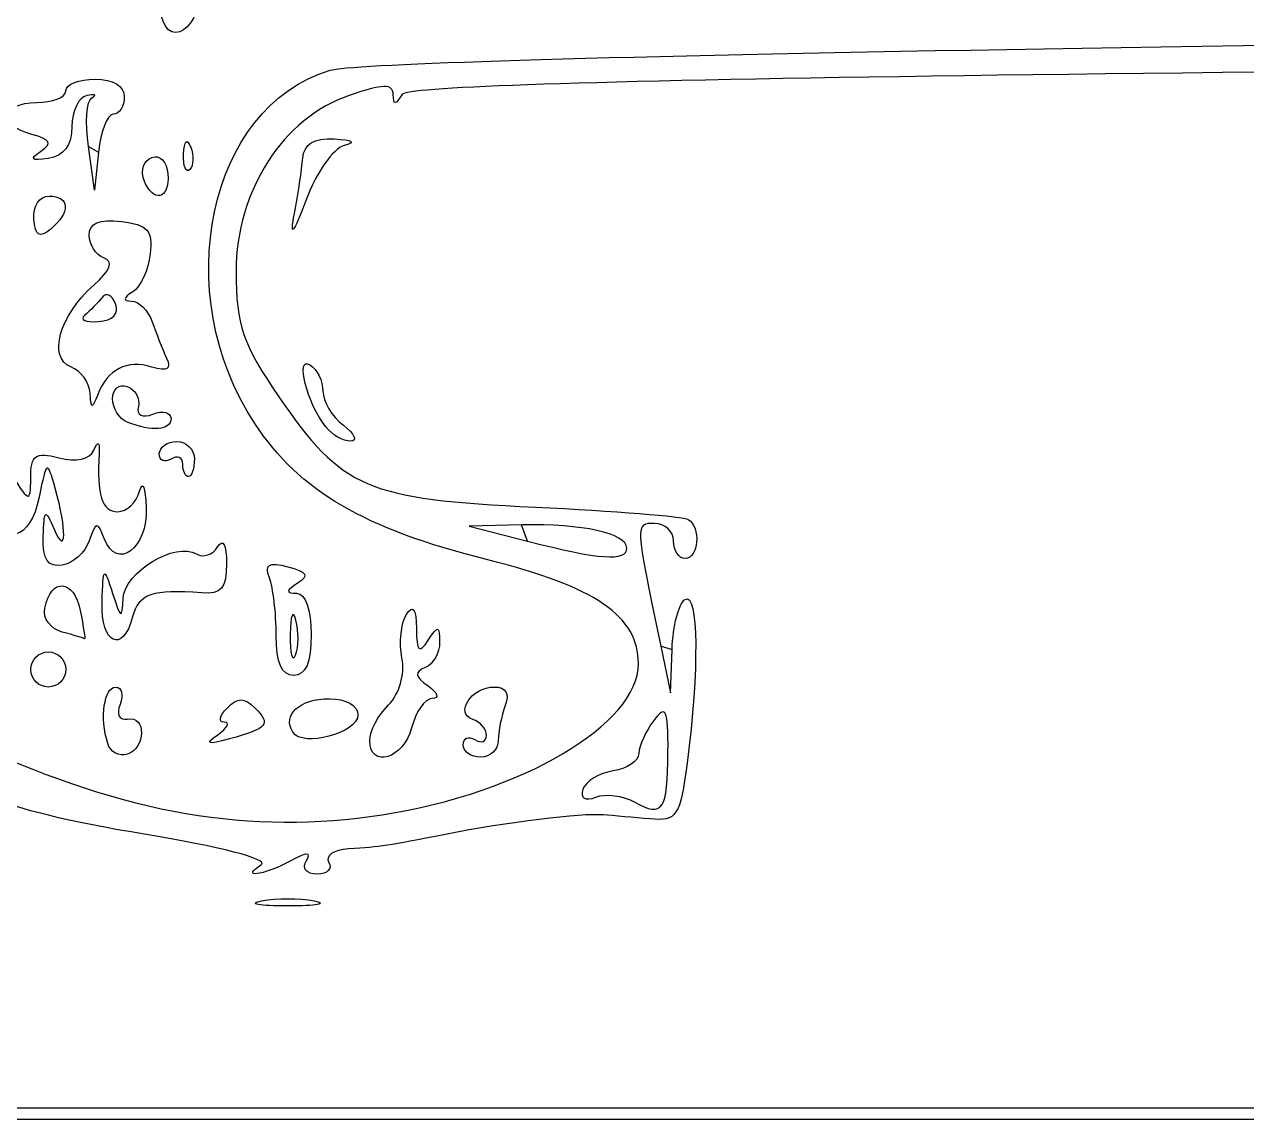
# Model space of a CAD drawing. Extents: x 0 to 213, y 0 to 77.
# Drawn here: x 67.9 to 104.79, y 0.35 to 33.4 of the extents above; entities that cross this region are included whole.
import ezdxf

# ---------------------------------------------------------------- set-up
doc = ezdxf.new("R2010")
doc.units = 0
doc.layers.get('0').update_dxf_attribs({"linetype": 'CONTINUOUS'})

msp = doc.modelspace()

# ---------------------------------------------------------------- linework, layer by layer
at = {"color": 7}
for points in [[(0.352778, 38.805556), (0.352778, 77.258333), (106.715278, 77.258333), (213.077778, 77.258333), (213.077778, 38.805556), (213.077778, 0.352778), (106.715278, 0.352778), (0.352778, 0.352778), (0.352778, 38.805556), (0.352778, 38.805556)], [(212.725, 38.805556), (212.725, 76.905556), (106.717132, 76.905556), (0.709265, 76.905556), (0.708776, 38.805556), (0.708288, 0.705556), (106.716643, 0.705556), (212.724999, 0.705556), (212.724999, 38.805556), (212.725, 38.805556)], [(70.129928, 29.545139), (70.012379, 28.398611), (69.826291, 29.715957), (69.826291, 29.715974)], [(72.700097, 29.486358), (72.700075, 29.486358)], [(71.497517, 28.722207), (71.497517, 28.722207)], [(76.044721, 27.693056), (76.044721, 27.693056)], [(68.181753, 27.53465), (68.181753, 27.534653)], [(70.644091, 24.972563), (70.644091, 24.972563)], [(69.877841, 22.27545), (69.877853, 22.27545)], [(70.996528, 21.400304), (70.996528, 21.400304)], [(76.991927, 21.254861), (76.991927, 21.254861)], [(72.672222, 20.129156), (72.672222, 20.129156)], [(82.902778, 18.29772), (81.315278, 18.260627), (83.079167, 17.807234)], [(86.077778, 17.597744), (86.077778, 17.597744)], [(70.237943, 15.963194), (70.237943, 15.963194)], [(76.091717, 15.427314), (76.091694, 15.427314)], [(69.036111, 15.063724), (69.036111, 15.063724)], [(75.494456, 14.964201), (75.494444, 14.964201)], [(87.106094, 14.64021), (87.400579, 13.229099), (87.444732, 14.531196)], [(68.086111, 13.934722), (68.086111, 13.934722)], [(73.730556, 11.965951), (73.730556, 11.965934)], [(75.994373, 12.041756), (75.994373, 12.041756)], [(70.408933, 11.700524), (70.408952, 11.700524)], [(78.316667, 11.792856), (78.316667, 11.792856)], [(81.138889, 11.662489), (81.138889, 11.662489)], [(87.322163, 11.454675), (87.322163, 11.454675)], [(75.053472, 6.951743), (75.053472, 6.951743)]]:
    msp.add_lwpolyline(points, close=True, dxfattribs=at)
for points in [[(72.957264, 35.327107), (73.551522, 34.950219), (73.138792, 33.161111), (72.457589, 33.161111)], [(72.457589, 33.161111), (72.131722, 33.161111), (71.966667, 33.57624), (71.966667, 34.395833)], [(77.1213, 32.017741), (78.340314, 32.380919), (102.805097, 32.832223), (142.522222, 33.224199)], [(140.758333, 32.215032), (98.58848, 31.992008), (79.565517, 31.70566), (79.301221, 31.289921)], [(69.144444, 31.397222), (69.144444, 31.59125), (69.541319, 31.75), (70.026389, 31.75)], [(70.026389, 31.75), (70.575156, 31.75), (70.908333, 31.550091), (70.908333, 31.220833)], [(74.855033, 21.353865), (72.248564, 25.28892), (73.445847, 30.922716), (77.1213, 32.017741)], [(68.2625, 31.044444), (68.747569, 31.044444), (69.144444, 31.203194), (69.144444, 31.397222)], [(79.027624, 31.290486), (79.023504, 31.61299), (78.709097, 31.60533), (77.699306, 31.258137)], [(68.115931, 30.080543), (67.08928, 30.349007), (67.195025, 31.044444), (68.2625, 31.044444)], [(69.778276, 31.255739), (69.535105, 31.207016), (69.332698, 30.785201), (69.328484, 30.318366)], [(69.826291, 29.715974), (69.72394, 30.440514), (69.770749, 31.103296), (69.930306, 31.188821)], [(69.930306, 31.188821), (70.089869, 31.274348), (70.021453, 31.304456), (69.778276, 31.255739)], [(70.908333, 31.220833), (70.908333, 30.929792), (70.759642, 30.691667), (70.577908, 30.691667)], [(77.699306, 31.258137), (75.695483, 30.569154), (74.284922, 28.372633), (74.284922, 25.94126)], [(79.301221, 31.289921), (79.093269, 30.96282), (79.031815, 30.962961), (79.027624, 31.290486)], [(70.577908, 30.691667), (70.396173, 30.691667), (70.194582, 30.175731), (70.129928, 29.545139)], [(69.328484, 30.318366), (69.323348, 29.745946), (69.091102, 29.432628), (68.615278, 29.356106)], [(68.380514, 29.565442), (68.744973, 29.81533), (68.685212, 29.931676), (68.115931, 30.080543)], [(72.700075, 29.486358), (72.717008, 29.897324), (72.800594, 29.980915), (72.913209, 29.699495)], [(76.298329, 29.36875), (76.33464, 29.792828), (76.631255, 29.973298), (77.245735, 29.945189)], [(77.245735, 29.945189), (77.803719, 29.919648), (77.91636, 29.845175), (77.545116, 29.747207)], [(68.615278, 29.356106), (68.097242, 29.2728), (68.034848, 29.328449), (68.380514, 29.565442)], [(72.913209, 29.699495), (73.015117, 29.444834), (73.002586, 29.140562), (72.885382, 29.023335)], [(77.545116, 29.747207), (77.217778, 29.660825), (76.701114, 28.925179), (76.396966, 28.112438)], [(71.497517, 28.722207), (71.392, 28.99719), (71.501299, 29.297249), (71.740398, 29.389002)], [(71.740398, 29.389002), (71.982415, 29.481873), (72.197406, 29.260233), (72.225366, 28.889034)], [(72.885382, 29.023335), (72.768155, 28.906112), (72.684778, 29.114473), (72.700097, 29.486358)], [(76.044721, 27.693056), (76.155129, 28.275139), (76.269255, 29.029203), (76.298329, 29.36875)], [(72.225366, 28.889034), (72.284034, 28.110242), (71.776954, 27.994015), (71.497517, 28.722207)], [(68.181753, 27.534653), (68.152617, 27.921447), (68.351852, 28.222222), (68.637204, 28.222222)], [(68.637204, 28.222222), (69.267541, 28.222222), (69.293288, 27.726586), (68.688994, 27.225066)], [(76.396966, 28.112438), (76.007369, 27.071337), (75.903291, 26.947424), (76.044721, 27.693056)], [(68.688994, 27.225066), (68.344686, 26.939319), (68.220906, 27.014864), (68.181753, 27.53465)], [(69.85, 27.040332), (69.85, 27.402971), (70.147716, 27.529276), (70.820139, 27.451905)], [(70.820139, 27.451905), (71.617561, 27.360149), (71.77302, 27.186009), (71.693349, 26.473754)], [(70.290972, 26.358839), (70.048436, 26.445899), (69.85, 26.752573), (69.85, 27.040332)], [(69.988659, 25.53569), (70.50083, 25.993818), (70.59483, 26.249768), (70.290972, 26.358839)], [(71.693349, 26.473754), (71.640037, 25.997168), (71.401912, 25.483662), (71.164182, 25.332631)], [(74.284922, 25.94126), (74.284922, 24.326125), (74.480841, 23.7536), (75.579348, 22.158616)], [(69.296509, 23.067464), (68.591563, 23.337974), (68.946432, 24.603436), (69.988659, 25.53569)], [(70.237773, 25.164996), (70.116996, 25.003207), (69.88302, 24.760287), (69.717824, 24.62517)], [(70.644091, 24.972563), (70.541394, 25.240192), (70.35855, 25.326786), (70.237773, 25.164996)], [(71.164182, 25.332631), (70.8711, 25.146435), (70.860666, 25.05629), (71.13176, 25.052624)], [(70.124142, 24.43274), (70.568541, 24.46622), (70.761516, 24.666564), (70.644091, 24.972563)], [(71.13176, 25.052624), (71.351665, 25.049802), (71.62958, 24.769411), (71.74935, 24.429861)], [(69.717824, 24.62517), (69.552628, 24.490056), (69.735463, 24.403462), (70.124142, 24.43274)], [(71.74935, 24.429861), (71.869117, 24.090314), (72.065165, 23.597404), (72.185011, 23.334509)], [(71.74381, 23.061871), (70.991603, 23.296239), (70.399698, 22.993587), (70.107124, 22.225)], [(72.185011, 23.334509), (72.340205, 22.99407), (72.213233, 22.915612), (71.74381, 23.061871)], [(76.991927, 21.254861), (76.426568, 21.96152), (76.057419, 23.413091), (76.514985, 23.130301)], [(69.877853, 22.27545), (69.862556, 22.594243), (69.600928, 22.950647), (69.296509, 23.067464)], [(76.514985, 23.130301), (76.729799, 22.997541), (76.905556, 22.637973), (76.905556, 22.331268)], [(70.555556, 22.107409), (70.555556, 22.398451), (70.753992, 22.563816), (70.996528, 22.474882)], [(70.107124, 22.225), (69.939332, 21.784206), (69.90104, 21.79263), (69.877841, 22.27545)], [(70.996528, 22.474882), (71.239061, 22.385954), (71.39132, 22.115125), (71.334881, 21.873041)], [(75.579348, 22.158616), (77.487735, 19.387721), (78.214951, 19.075327), (83.318816, 18.833919)], [(76.905556, 22.331268), (76.905556, 22.02456), (77.183367, 21.562726), (77.522917, 21.304972)], [(70.996528, 21.400304), (70.753992, 21.498168), (70.555556, 21.816368), (70.555556, 22.107409)], [(71.334881, 21.873041), (71.272555, 21.605728), (71.445721, 21.514799), (71.775853, 21.64148)], [(72.319444, 21.508376), (72.319444, 21.148692), (71.73783, 21.101185), (70.996528, 21.400304)], [(71.775853, 21.64148), (72.074828, 21.756212), (72.319444, 21.69631), (72.319444, 21.508376)], [(81.883002, 17.243673), (78.144695, 18.177132), (76.209607, 19.308837), (74.855033, 21.353865)], [(77.7425, 20.825107), (77.523724, 20.818927), (77.185966, 21.012328), (76.991927, 21.254861)], [(77.522917, 21.304972), (77.862467, 21.047216), (77.961278, 20.831282), (77.7425, 20.825107)], [(69.986929, 20.549912), (70.117671, 20.844682), (70.171821, 20.815323), (70.150716, 20.461111)], [(71.966667, 20.440292), (71.966667, 20.645769), (72.204792, 20.813889), (72.495833, 20.813889)], [(72.495833, 20.813889), (72.786875, 20.813889), (73.025, 20.575764), (73.025, 20.284722)], [(68.084793, 19.705605), (68.085922, 20.409109), (68.217807, 20.504545), (68.93886, 20.323573)], [(68.93886, 20.323573), (69.463415, 20.191916), (69.866781, 20.27903), (69.986929, 20.549912)], [(70.150716, 20.461111), (70.075761, 19.2033), (70.235101, 18.697222), (70.706079, 18.697222)], [(72.319444, 20.284722), (72.125417, 20.164806), (71.966667, 20.234811), (71.966667, 20.440292)], [(72.672222, 20.129156), (72.672222, 20.334633), (72.513472, 20.404638), (72.319444, 20.284722)], [(67.389115, 20.012423), (68.03228, 18.957575), (68.083571, 18.934952), (68.084793, 19.705605)], [(68.823487, 19.402778), (68.578727, 20.264033), (68.567342, 20.257826), (68.338305, 19.138194)], [(72.848611, 19.755556), (72.751597, 19.755556), (72.672222, 19.923675), (72.672222, 20.129156)], [(73.025, 20.284722), (73.025, 19.993681), (72.945625, 19.755556), (72.848611, 19.755556)], [(71.370709, 19.314583), (71.459443, 19.654133), (71.550459, 19.43299), (71.572967, 18.823161)], [(68.791667, 18.168056), (69.161107, 17.308322), (69.182516, 18.139373), (68.823487, 19.402778)], [(70.706079, 18.697222), (70.982894, 18.697222), (71.281979, 18.975036), (71.370709, 19.314583)], [(68.338305, 19.138194), (68.066835, 17.81116), (67.296038, 17.637052), (66.776515, 18.785417)], [(71.572967, 18.823161), (71.618712, 17.5837), (70.68463, 16.892044), (70.304124, 17.883624)], [(83.318816, 18.833919), (85.709368, 18.72085), (87.784339, 18.555078), (87.929861, 18.46554)], [(68.463685, 17.934686), (68.485896, 18.776349), (68.519887, 18.800527), (68.791667, 18.168056)], [(87.929861, 18.46554), (88.321278, 18.224698), (88.251095, 17.286043), (87.841667, 17.286043)], [(70.304124, 17.883624), (70.102222, 18.409779), (70.056251, 18.40326), (69.851462, 17.819438)], [(86.077778, 17.597744), (86.077778, 18.045399), (84.73871, 18.340615), (82.902778, 18.29772)], [(86.919683, 18.344377), (86.324096, 18.344377), (86.321237, 18.401112), (87.106094, 14.64021)], [(87.488889, 17.81521), (87.488889, 18.106252), (87.232747, 18.344377), (86.919683, 18.344377)], [(69.031203, 17.082697), (68.598398, 17.019174), (68.445566, 17.248615), (68.463685, 17.934686)], [(69.851462, 17.819438), (69.726093, 17.462046), (69.35698, 17.130511), (69.031203, 17.082697)], [(70.873168, 16.082955), (70.910732, 16.870384), (72.464922, 17.808646), (73.090876, 17.421787)], [(73.725899, 17.631356), (73.891371, 17.899098), (73.995139, 17.70507), (73.995139, 17.12792)], [(83.079167, 17.807234), (85.249063, 17.249481), (86.077778, 17.191584), (86.077778, 17.597744)], [(87.841667, 17.286043), (87.647639, 17.286043), (87.488889, 17.524168), (87.488889, 17.81521)], [(73.090876, 17.421787), (73.292058, 17.297451), (73.57782, 17.391764), (73.725899, 17.631356)], [(70.237943, 15.963194), (70.271245, 17.049493), (70.287944, 17.063393), (70.555556, 16.227778)], [(73.995139, 17.12792), (73.995139, 16.387256), (73.836747, 16.201207), (73.245486, 16.247361)], [(75.290189, 16.702351), (75.135046, 17.106649), (75.269446, 17.186642), (75.849178, 17.035038)], [(75.849178, 17.035038), (76.425823, 16.884244), (76.497321, 16.762487), (76.141625, 16.537017)], [(86.430556, 14.111111), (86.430556, 15.54062), (85.138218, 16.430842), (81.883002, 17.243673)], [(68.506944, 15.787316), (68.687513, 16.718015), (69.398049, 16.669077), (69.580746, 15.71336)], [(75.494444, 14.964201), (75.494444, 15.627432), (75.402527, 16.409599), (75.290189, 16.702351)], [(73.245486, 16.247361), (71.762326, 16.363132), (71.340458, 16.216528), (71.158893, 15.522222)], [(76.141625, 16.537017), (75.789307, 16.313681), (75.781803, 16.237221), (76.111817, 16.23318)], [(76.111817, 16.23318), (76.37957, 16.230019), (76.552789, 15.742768), (76.552789, 14.993056)], [(87.841667, 16.051321), (88.239631, 16.297278), (88.267503, 13.894381), (87.898955, 11.112432)], [(71.158893, 15.522222), (70.863169, 14.391375), (70.199479, 14.709165), (70.237943, 15.963194)], [(70.555556, 16.227778), (70.803739, 15.452827), (70.842268, 15.435255), (70.873168, 16.082955)], [(79.422879, 15.58761), (79.625842, 15.907679), (79.720319, 15.778099), (79.727778, 15.169444)], [(87.444732, 14.531196), (87.469004, 15.247349), (87.647639, 15.931405), (87.841667, 16.051321)], [(69.036111, 15.063724), (68.685486, 15.154588), (68.447361, 15.480208), (68.506944, 15.787316)], [(69.580746, 15.71336), (69.675022, 15.220177), (69.734486, 14.835082), (69.712885, 14.857589)], [(76.091694, 15.427314), (76.00225, 15.770555), (75.923185, 15.575139), (75.915997, 14.993056)], [(79.29046, 14.278068), (79.201538, 14.743241), (79.261143, 15.332535), (79.422879, 15.58761)], [(76.078622, 14.36898), (76.175255, 14.607822), (76.181136, 15.084072), (76.091717, 15.427314)], [(79.727778, 15.169444), (79.736357, 14.469722), (79.809238, 14.396833), (80.080556, 14.816667)], [(80.080556, 14.816667), (80.376327, 15.274344), (80.423258, 15.266402), (80.427932, 14.757868)], [(69.712885, 14.857589), (69.691295, 14.880082), (69.386735, 14.97286), (69.036111, 15.063724)], [(76.023622, 13.758333), (75.656457, 13.758333), (75.494456, 14.127505), (75.494456, 14.964201)], [(75.915997, 14.993056), (75.9088, 14.410972), (75.981986, 14.130139), (76.078622, 14.36898)], [(76.552789, 14.993056), (76.552789, 14.130711), (76.393198, 13.758333), (76.023622, 13.758333)], [(80.427932, 14.757868), (80.430754, 14.434493), (80.234894, 14.089391), (79.992361, 13.990978)], [(68.086111, 13.934722), (68.086111, 14.225764), (68.324236, 14.463889), (68.615278, 14.463889)], [(68.615278, 14.463889), (68.906319, 14.463889), (69.144444, 14.225764), (69.144444, 13.934722)], [(78.69728, 9.552345), (82.907206, 10.204015), (86.430556, 12.28103), (86.430556, 14.111111)], [(78.884402, 12.864561), (79.216614, 13.19677), (79.385067, 13.783166), (79.29046, 14.278068)], [(68.615278, 13.405556), (68.324236, 13.405556), (68.086111, 13.643681), (68.086111, 13.934722)], [(69.144444, 13.934722), (69.144444, 13.643681), (68.906319, 13.405556), (68.615278, 13.405556)], [(79.992361, 13.990978), (79.66051, 13.856324), (79.682337, 13.71944), (80.080556, 13.437814)], [(70.408952, 11.700524), (70.166032, 12.477837), (70.298327, 13.405556), (70.652098, 13.405556)], [(70.652098, 13.405556), (70.834544, 13.405556), (70.893175, 13.169336), (70.782383, 12.880622)], [(80.080556, 13.437814), (80.376, 13.228873), (80.431846, 13.061196), (80.206994, 13.05818)], [(81.429208, 12.426837), (80.868607, 12.613705), (81.39467, 13.405556), (82.079397, 13.405556)], [(82.079397, 13.405556), (82.432423, 13.405556), (82.549783, 13.208277), (82.411356, 12.847534)], [(74.012778, 12.770556), (74.338722, 13.0965), (74.532146, 13.097857), (74.853563, 12.776454)], [(75.994373, 12.041756), (75.670466, 12.565846), (76.204293, 13.052778), (77.102764, 13.052778)], [(77.102764, 13.052778), (77.60077, 13.052778), (77.963889, 12.846981), (77.963889, 12.564739)], [(80.206994, 13.05818), (79.985492, 13.055357), (79.704655, 12.655903), (79.582913, 12.170833)], [(70.782383, 12.880622), (70.665975, 12.577264), (70.761696, 12.39113), (71.009225, 12.43965)], [(71.009225, 12.43965), (71.575809, 12.550727), (71.564218, 11.566313), (70.996694, 11.377148)], [(73.924583, 12.34182), (73.740256, 12.344643), (73.779944, 12.537722), (74.012778, 12.770556)], [(74.853563, 12.776454), (75.34875, 12.281267), (75.249591, 12.160555), (74.083333, 11.83879)], [(77.963889, 12.564739), (77.963889, 12.014942), (76.286261, 11.569469), (75.994373, 12.041756)], [(78.316667, 11.792856), (78.316667, 12.07004), (78.572148, 12.552307), (78.884402, 12.864561)], [(82.411356, 12.847534), (82.293579, 12.540626), (82.197222, 12.064376), (82.197222, 11.789201)], [(87.322163, 11.454675), (87.330348, 12.739161), (87.264189, 12.883964), (86.892409, 12.395443)], [(73.730556, 11.965934), (74.021597, 12.169702), (74.108908, 12.338852), (73.924583, 12.34182)], [(81.844444, 11.944226), (81.844444, 12.133538), (81.657588, 12.35071), (81.429208, 12.426837)], [(86.892409, 12.395443), (86.650731, 12.077881), (86.447946, 11.63066), (86.441774, 11.40162)], [(74.083333, 11.83879), (73.410208, 11.65308), (73.326681, 11.683187), (73.730556, 11.965951)], [(79.582913, 12.170833), (79.349343, 11.240222), (78.316667, 10.931971), (78.316667, 11.792856)], [(81.138889, 11.662489), (81.138889, 11.867967), (81.297639, 11.937972), (81.491667, 11.818056)], [(81.491667, 11.818056), (81.685694, 11.698139), (81.844444, 11.754917), (81.844444, 11.944226)], [(66.456608, 11.647988), (70.969381, 9.573726), (74.704423, 8.934275), (78.69728, 9.552345)], [(70.996694, 11.377148), (70.754263, 11.296337), (70.489767, 11.441856), (70.408933, 11.700524)], [(81.668056, 11.288889), (81.377014, 11.288889), (81.138889, 11.457009), (81.138889, 11.662489)], [(82.197222, 11.789201), (82.197222, 11.514032), (81.959097, 11.288889), (81.668056, 11.288889)], [(86.317994, 9.933757), (87.170347, 9.456756), (87.310798, 9.669484), (87.322163, 11.454675)], [(86.441774, 11.40162), (86.435593, 11.172579), (86.085804, 10.934454), (85.664438, 10.872453)], [(87.898955, 11.112432), (87.685248, 9.499284), (87.589908, 9.355145), (86.783333, 9.425785)], [(85.664438, 10.872453), (85.243075, 10.810452), (84.832935, 10.561176), (84.753015, 10.31851)], [(71.517307, 8.963451), (69.339107, 9.316537), (67.398194, 9.785754), (67.204167, 10.006149)], [(84.753015, 10.31851), (84.662747, 10.044413), (84.81119, 9.955378), (85.144926, 10.083447)], [(85.144926, 10.083447), (85.440396, 10.19683), (85.968278, 10.129469), (86.317994, 9.933757)], [(85.372222, 9.546579), (84.709435, 9.601129), (82.461007, 9.32397), (80.609722, 8.959511)], [(86.783333, 9.425785), (86.298264, 9.468268), (85.663264, 9.522624), (85.372222, 9.546579)], [(75.045085, 8.046664), (75.290855, 8.202803), (73.767397, 8.598716), (71.517307, 8.963451)], [(80.609722, 8.959511), (78.836715, 8.610459), (78.673051, 8.585942), (77.678483, 8.520331)], [(77.678483, 8.520331), (77.23047, 8.490768), (76.962028, 8.307849), (77.081944, 8.113821)], [(75.912986, 8.14902), (75.091815, 7.709543), (74.382805, 7.625927), (75.045085, 8.046664)], [(76.39814, 8.14902), (76.572497, 8.431132), (76.440117, 8.431132), (75.912986, 8.14902)], [(76.729167, 7.761043), (76.403939, 7.761043), (76.261522, 7.927964), (76.39814, 8.14902)], [(77.081944, 8.113821), (77.201861, 7.919793), (77.043111, 7.761043), (76.729167, 7.761043)], [(75.053472, 6.951743), (75.490033, 7.035831), (76.204408, 7.035831), (76.640972, 6.951743)], [(75.847222, 6.79886), (74.974097, 6.79886), (74.616908, 6.86766), (75.053472, 6.951743)], [(76.640972, 6.951743), (77.077533, 6.86766), (76.720347, 6.79886), (75.847222, 6.79886)]]:
    msp.add_open_spline(points, degree=3, dxfattribs=at)

doc.saveas('drawing.dxf')
